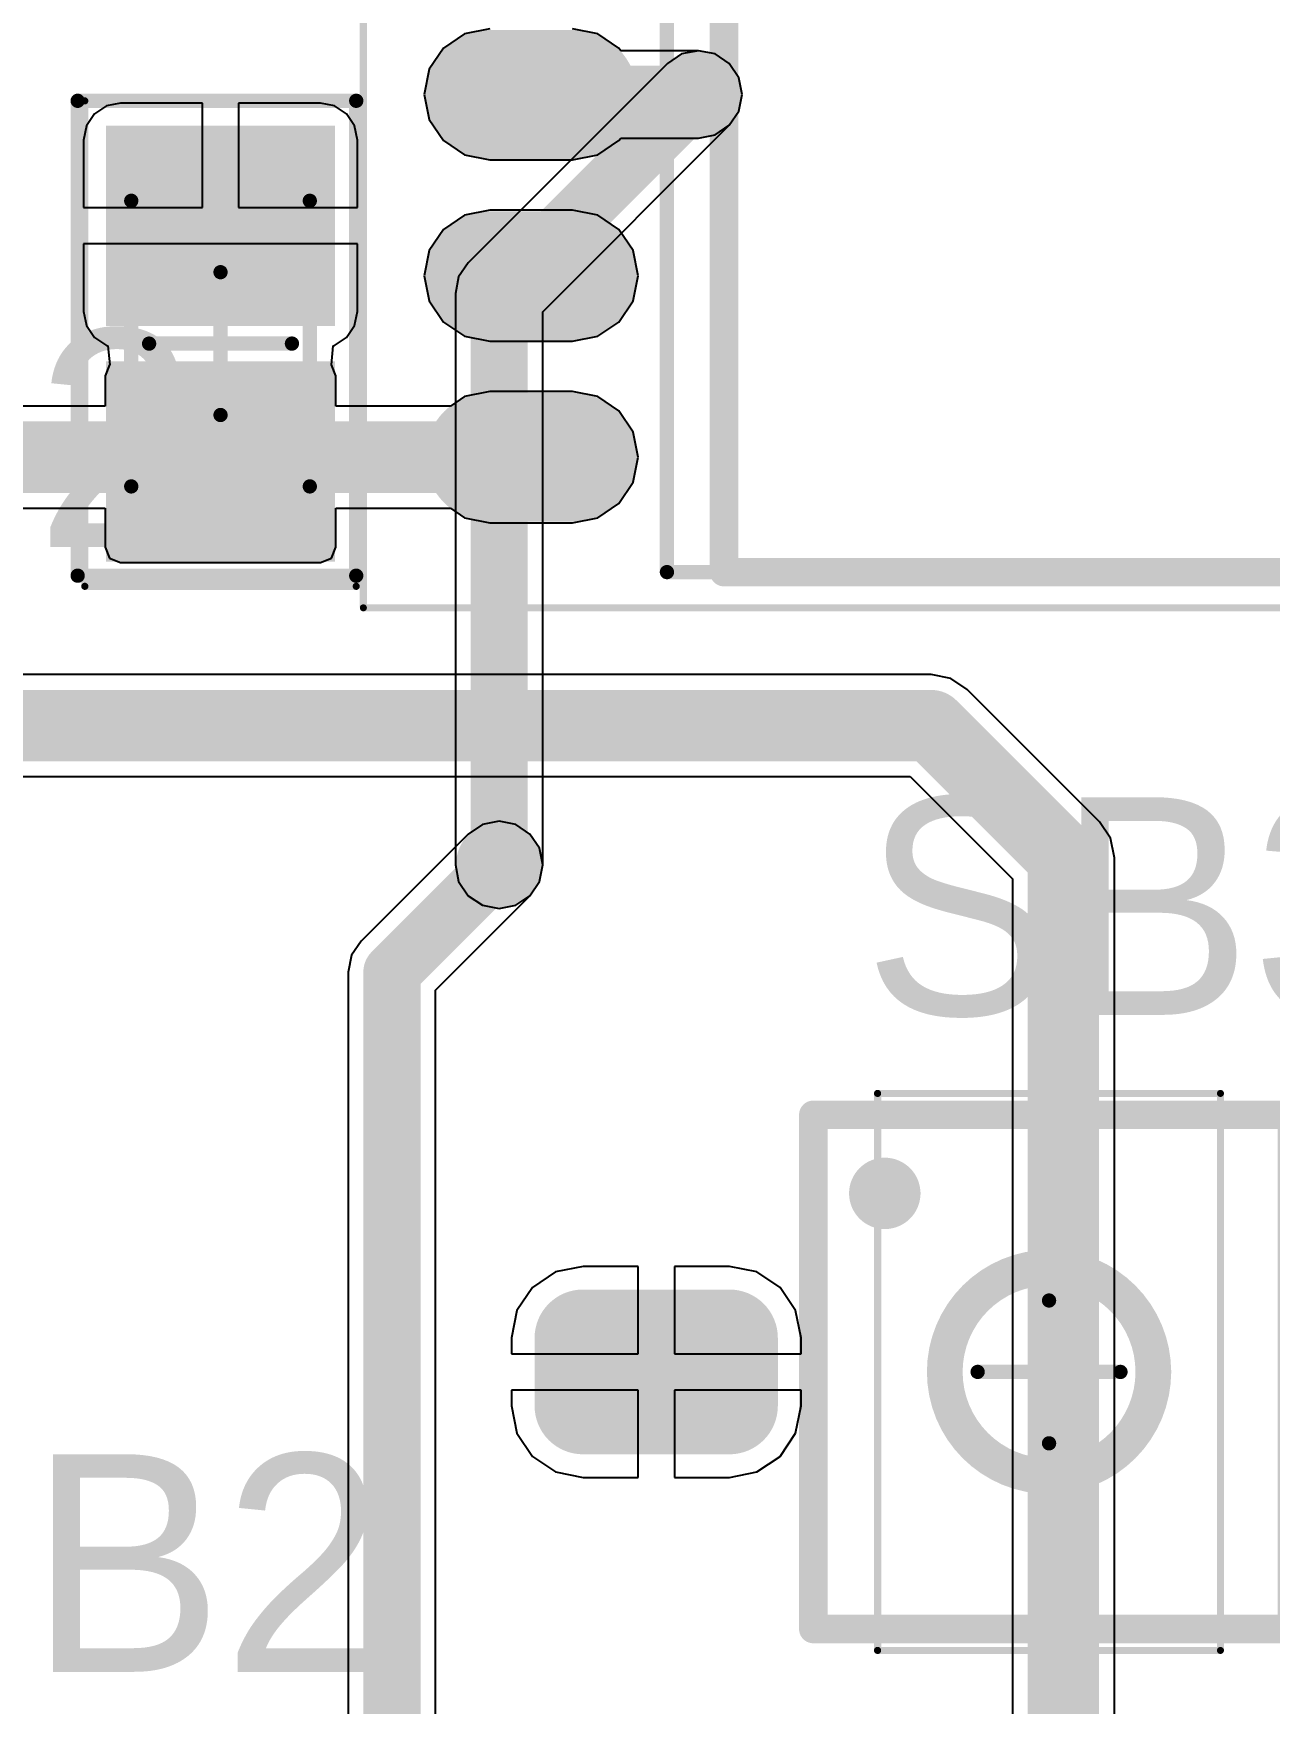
# Model space of a CAD drawing. Header units: millimetres. Extents: x 33 to 142, y 42 to 97.
# Drawn here: x 106.59 to 115.24, y 51.08 to 62.77 of the extents above; entities that cross this region are included whole.
import ezdxf

# ---------------------------------------------------------------- set-up
doc = ezdxf.new("R2010")
doc.units = ezdxf.units.MM
for name, color, linetype in [('BottomLayer', 5, 'Continuous'), ('BottomSolder', 6, 'Continuous'), ('Mechanical13', 56, 'Continuous'), ('Mechanical15', 56, 'Continuous'), ('MultiLayer', 9, 'Continuous'), ('TopLayer', 1, 'Continuous'), ('TopOverlay', 2, 'Continuous'), ('TopPaste', 8, 'Continuous'), ('TopSolder', 216, 'Continuous'), ('ViaHoleLayer', 16, 'Continuous')]:
    doc.layers.add(name, color=color, linetype=linetype)

# ---------------------------------------------------------------- blocks, each defined once
blk = doc.blocks.new('CD4044B_18')
at = {"layer": 'Mechanical13', "const_width": 0.1}
for points in [[(-3.8, 5.25), (-3.8, -5.25)], [(3.8, 5.25), (-3.8, 5.25)], [(3.8, 5.25), (3.8, -5.25)], [(3.8, -5.25), (-3.8, -5.25)]]:
    blk.add_lwpolyline(points, dxfattribs=at)
at = {"layer": 'Mechanical13'}
for points, const_width in [([(-3.825, 5.25, 1), (-3.775, 5.25, 1)], 0.05), ([(-3.825, 5.25, 1), (-3.775, 5.25, 1)], 0.05), ([(3.775, 5.25, 1), (3.825, 5.25, 1)], 0.05), ([(3.775, 5.25, 1), (3.825, 5.25, 1)], 0.05), ([(-2.4, 4.35, 1), (-3.4, 4.35, 1)], 0.1), ([(-3.425, 4.35, 1), (-3.375, 4.35, 1)], 0.05), ([(-2.425, 4.35, 1), (-2.375, 4.35, 1)], 0.05), ([(-3.825, -5.25, 1), (-3.775, -5.25, 1)], 0.05), ([(-3.825, -5.25, 1), (-3.775, -5.25, 1)], 0.05), ([(3.775, -5.25, 1), (3.825, -5.25, 1)], 0.05), ([(3.775, -5.25, 1), (3.825, -5.25, 1)], 0.05)]:
    blk.add_lwpolyline(points, format="xyb", close=True, dxfattribs=dict(at, const_width=const_width))
at = {"layer": 'Mechanical15'}
for points, const_width in [([(-5.925, 5.5), (-5.925, -5.5)], 0.05), ([(5.925, 5.5), (-5.925, 5.5)], 0.05), ([(5.925, 5.5), (5.925, -5.5)], 0.05), ([(0, 0.5), (0, -0.5)], 0.1), ([(0.5, 0), (-0.5, 0)], 0.1), ([(5.925, -5.5), (-5.925, -5.5)], 0.05)]:
    blk.add_lwpolyline(points, dxfattribs=dict(at, const_width=const_width))
for points, const_width in [([(-5.937, 5.5, 1), (-5.913, 5.5, 1)], 0.025), ([(-5.937, 5.5, 1), (-5.913, 5.5, 1)], 0.025), ([(5.913, 5.5, 1), (5.937, 5.5, 1)], 0.025), ([(5.913, 5.5, 1), (5.937, 5.5, 1)], 0.025), ([(-0.025, 0.5, 1), (0.025, 0.5, 1)], 0.05), ([(-0.525, 0, 1), (-0.475, 0, 1)], 0.05), ([(0.475, 0, 1), (0.525, 0, 1)], 0.05), ([(-0.025, -0.5, 1), (0.025, -0.5, 1)], 0.05), ([(-5.937, -5.5, 1), (-5.913, -5.5, 1)], 0.025), ([(-5.937, -5.5, 1), (-5.913, -5.5, 1)], 0.025), ([(5.913, -5.5, 1), (5.937, -5.5, 1)], 0.025), ([(5.913, -5.5, 1), (5.937, -5.5, 1)], 0.025)]:
    blk.add_lwpolyline(points, format="xyb", close=True, dxfattribs=dict(at, const_width=const_width))
at = {"layer": 'TopLayer', "const_width": 0.7}
for points in [[(-5.04, 4.445), (-4.46, 4.445)], [(4.46, 4.445), (5.04, 4.445)], [(-5.04, 3.175), (-4.46, 3.175)], [(4.46, 3.175), (5.04, 3.175)], [(-5.04, 1.905), (-4.46, 1.905)], [(4.46, 1.905), (5.04, 1.905)], [(-5.04, 0.635), (-4.46, 0.635)], [(4.46, 0.635), (5.04, 0.635)], [(-5.04, -0.635), (-4.46, -0.635)], [(4.46, -0.635), (5.04, -0.635)], [(-5.04, -1.905), (-4.46, -1.905)], [(4.46, -1.905), (5.04, -1.905)], [(-5.04, -3.175), (-4.46, -3.175)], [(4.46, -3.175), (5.04, -3.175)], [(-5.04, -4.445), (-4.46, -4.445)], [(4.46, -4.445), (5.04, -4.445)]]:
    blk.add_lwpolyline(points, dxfattribs=at)
at = {"layer": 'TopLayer', "const_width": 0.35}
for points in [[(-5.215, 4.445, 1), (-4.865, 4.445, 1)], [(-4.635, 4.445, 1), (-4.285, 4.445, 1)], [(4.285, 4.445, 1), (4.635, 4.445, 1)], [(4.865, 4.445, 1), (5.215, 4.445, 1)], [(-5.215, 3.175, 1), (-4.865, 3.175, 1)], [(-4.635, 3.175, 1), (-4.285, 3.175, 1)], [(4.285, 3.175, 1), (4.635, 3.175, 1)], [(4.865, 3.175, 1), (5.215, 3.175, 1)], [(-5.215, 1.905, 1), (-4.865, 1.905, 1)], [(-4.635, 1.905, 1), (-4.285, 1.905, 1)], [(4.285, 1.905, 1), (4.635, 1.905, 1)], [(4.865, 1.905, 1), (5.215, 1.905, 1)], [(-5.215, 0.635, 1), (-4.865, 0.635, 1)], [(-4.635, 0.635, 1), (-4.285, 0.635, 1)], [(4.285, 0.635, 1), (4.635, 0.635, 1)], [(4.865, 0.635, 1), (5.215, 0.635, 1)], [(-5.215, -0.635, 1), (-4.865, -0.635, 1)], [(-4.635, -0.635, 1), (-4.285, -0.635, 1)], [(4.285, -0.635, 1), (4.635, -0.635, 1)], [(4.865, -0.635, 1), (5.215, -0.635, 1)], [(-5.215, -1.905, 1), (-4.865, -1.905, 1)], [(-4.635, -1.905, 1), (-4.285, -1.905, 1)], [(4.285, -1.905, 1), (4.635, -1.905, 1)], [(4.865, -1.905, 1), (5.215, -1.905, 1)], [(-5.215, -3.175, 1), (-4.865, -3.175, 1)], [(-4.635, -3.175, 1), (-4.285, -3.175, 1)], [(4.285, -3.175, 1), (4.635, -3.175, 1)], [(4.865, -3.175, 1), (5.215, -3.175, 1)], [(-5.215, -4.445, 1), (-4.865, -4.445, 1)], [(-4.635, -4.445, 1), (-4.285, -4.445, 1)], [(4.285, -4.445, 1), (4.635, -4.445, 1)], [(4.865, -4.445, 1), (5.215, -4.445, 1)]]:
    blk.add_lwpolyline(points, format="xyb", close=True, dxfattribs=at)
at = {"layer": 'TopOverlay'}
for points, const_width in [([(-4.625, 5.345, 1), (-4.875, 5.345, 1)], 0.25), ([(-4.938, 5.345, 1), (-4.813, 5.345, 1)], 0.125), ([(-4.687, 5.345, 1), (-4.563, 5.345, 1)], 0.125), ([(-3.45, 5.25, 1), (-3.35, 5.25, 1)], 0.1), ([(-3.45, 5.25, 1), (-3.35, 5.25, 1)], 0.1), ([(3.35, 5.25, 1), (3.45, 5.25, 1)], 0.1), ([(3.35, 5.25, 1), (3.45, 5.25, 1)], 0.1), ([(-2.1, 4.25, 1), (-2.7, 4.25, 1)], 0.6), ([(-2.85, 4.25, 1), (-2.55, 4.25, 1)], 0.3), ([(-2.25, 4.25, 1), (-1.95, 4.25, 1)], 0.3), ([(-3.45, -5.25, 1), (-3.35, -5.25, 1)], 0.1), ([(-3.45, -5.25, 1), (-3.35, -5.25, 1)], 0.1), ([(3.35, -5.25, 1), (3.45, -5.25, 1)], 0.1), ([(3.35, -5.25, 1), (3.45, -5.25, 1)], 0.1)]:
    blk.add_lwpolyline(points, format="xyb", close=True, dxfattribs=dict(at, const_width=const_width))
at = {"layer": 'TopOverlay', "const_width": 0.2}
for points in [[(-3.4, 5.25), (-3.4, -5.25)], [(3.4, 5.25), (-3.4, 5.25)], [(3.4, 5.25), (3.4, -5.25)], [(3.4, -5.25), (-3.4, -5.25)]]:
    blk.add_lwpolyline(points, dxfattribs=at)
at = {"layer": 'TopPaste', "const_width": 0.7}
for points in [[(-5.04, 4.445), (-4.46, 4.445)], [(4.46, 4.445), (5.04, 4.445)], [(-5.04, 3.175), (-4.46, 3.175)], [(4.46, 3.175), (5.04, 3.175)], [(-5.04, 1.905), (-4.46, 1.905)], [(4.46, 1.905), (5.04, 1.905)], [(-5.04, 0.635), (-4.46, 0.635)], [(4.46, 0.635), (5.04, 0.635)], [(-5.04, -0.635), (-4.46, -0.635)], [(4.46, -0.635), (5.04, -0.635)], [(-5.04, -1.905), (-4.46, -1.905)], [(4.46, -1.905), (5.04, -1.905)], [(-5.04, -3.175), (-4.46, -3.175)], [(4.46, -3.175), (5.04, -3.175)], [(-5.04, -4.445), (-4.46, -4.445)], [(4.46, -4.445), (5.04, -4.445)]]:
    blk.add_lwpolyline(points, dxfattribs=at)
at = {"layer": 'TopPaste', "const_width": 0.35}
for points in [[(-5.215, 4.445, 1), (-4.865, 4.445, 1)], [(-4.635, 4.445, 1), (-4.285, 4.445, 1)], [(4.285, 4.445, 1), (4.635, 4.445, 1)], [(4.865, 4.445, 1), (5.215, 4.445, 1)], [(-5.215, 3.175, 1), (-4.865, 3.175, 1)], [(-4.635, 3.175, 1), (-4.285, 3.175, 1)], [(4.285, 3.175, 1), (4.635, 3.175, 1)], [(4.865, 3.175, 1), (5.215, 3.175, 1)], [(-5.215, 1.905, 1), (-4.865, 1.905, 1)], [(-4.635, 1.905, 1), (-4.285, 1.905, 1)], [(4.285, 1.905, 1), (4.635, 1.905, 1)], [(4.865, 1.905, 1), (5.215, 1.905, 1)], [(-5.215, 0.635, 1), (-4.865, 0.635, 1)], [(-4.635, 0.635, 1), (-4.285, 0.635, 1)], [(4.285, 0.635, 1), (4.635, 0.635, 1)], [(4.865, 0.635, 1), (5.215, 0.635, 1)], [(-5.215, -0.635, 1), (-4.865, -0.635, 1)], [(-4.635, -0.635, 1), (-4.285, -0.635, 1)], [(4.285, -0.635, 1), (4.635, -0.635, 1)], [(4.865, -0.635, 1), (5.215, -0.635, 1)], [(-5.215, -1.905, 1), (-4.865, -1.905, 1)], [(-4.635, -1.905, 1), (-4.285, -1.905, 1)], [(4.285, -1.905, 1), (4.635, -1.905, 1)], [(4.865, -1.905, 1), (5.215, -1.905, 1)], [(-5.215, -3.175, 1), (-4.865, -3.175, 1)], [(-4.635, -3.175, 1), (-4.285, -3.175, 1)], [(4.285, -3.175, 1), (4.635, -3.175, 1)], [(4.865, -3.175, 1), (5.215, -3.175, 1)], [(-5.215, -4.445, 1), (-4.865, -4.445, 1)], [(-4.635, -4.445, 1), (-4.285, -4.445, 1)], [(4.285, -4.445, 1), (4.635, -4.445, 1)], [(4.865, -4.445, 1), (5.215, -4.445, 1)]]:
    blk.add_lwpolyline(points, format="xyb", close=True, dxfattribs=at)
at = {"layer": 'TopSolder', "const_width": 0.903}
for points in [[(-5.04, 4.445), (-4.46, 4.445)], [(4.46, 4.445), (5.04, 4.445)], [(-5.04, 3.175), (-4.46, 3.175)], [(4.46, 3.175), (5.04, 3.175)], [(-5.04, 1.905), (-4.46, 1.905)], [(4.46, 1.905), (5.04, 1.905)], [(-5.04, 0.635), (-4.46, 0.635)], [(4.46, 0.635), (5.04, 0.635)], [(-5.04, -0.635), (-4.46, -0.635)], [(4.46, -0.635), (5.04, -0.635)], [(-5.04, -1.905), (-4.46, -1.905)], [(4.46, -1.905), (5.04, -1.905)], [(-5.04, -3.175), (-4.46, -3.175)], [(4.46, -3.175), (5.04, -3.175)], [(-5.04, -4.445), (-4.46, -4.445)], [(4.46, -4.445), (5.04, -4.445)]]:
    blk.add_lwpolyline(points, dxfattribs=at)
at = {"layer": 'TopSolder', "const_width": 0.452}
for points in [[(-5.266, 4.445, 1), (-4.814, 4.445, 1)], [(-4.686, 4.445, 1), (-4.234, 4.445, 1)], [(4.234, 4.445, 1), (4.686, 4.445, 1)], [(4.814, 4.445, 1), (5.266, 4.445, 1)], [(-5.266, 3.175, 1), (-4.814, 3.175, 1)], [(-4.686, 3.175, 1), (-4.234, 3.175, 1)], [(4.234, 3.175, 1), (4.686, 3.175, 1)], [(4.814, 3.175, 1), (5.266, 3.175, 1)], [(-5.266, 1.905, 1), (-4.814, 1.905, 1)], [(-4.686, 1.905, 1), (-4.234, 1.905, 1)], [(4.234, 1.905, 1), (4.686, 1.905, 1)], [(4.814, 1.905, 1), (5.266, 1.905, 1)], [(-5.266, 0.635, 1), (-4.814, 0.635, 1)], [(-4.686, 0.635, 1), (-4.234, 0.635, 1)], [(4.234, 0.635, 1), (4.686, 0.635, 1)], [(4.814, 0.635, 1), (5.266, 0.635, 1)], [(-5.266, -0.635, 1), (-4.814, -0.635, 1)], [(-4.686, -0.635, 1), (-4.234, -0.635, 1)], [(4.234, -0.635, 1), (4.686, -0.635, 1)], [(4.814, -0.635, 1), (5.266, -0.635, 1)], [(-5.266, -1.905, 1), (-4.814, -1.905, 1)], [(-4.686, -1.905, 1), (-4.234, -1.905, 1)], [(4.234, -1.905, 1), (4.686, -1.905, 1)], [(4.814, -1.905, 1), (5.266, -1.905, 1)], [(-5.266, -3.175, 1), (-4.814, -3.175, 1)], [(-4.686, -3.175, 1), (-4.234, -3.175, 1)], [(4.234, -3.175, 1), (4.686, -3.175, 1)], [(4.814, -3.175, 1), (5.266, -3.175, 1)], [(-5.266, -4.445, 1), (-4.814, -4.445, 1)], [(-4.686, -4.445, 1), (-4.234, -4.445, 1)], [(4.234, -4.445, 1), (4.686, -4.445, 1)], [(4.814, -4.445, 1), (5.266, -4.445, 1)]]:
    blk.add_lwpolyline(points, format="xyb", close=True, dxfattribs=at)
blk = doc.blocks.new('_________________________21__28')
at = {"layer": 'Mechanical15'}
for points, const_width in [([(-1.2, 1.95), (1.2, 1.95)], 0.05), ([(-1.2, -1.95), (-1.2, 1.95)], 0.05), ([(1.2, -1.95), (1.2, 1.95)], 0.05), ([(0, -0.5), (0, 0.5)], 0.1), ([(-0.5, 0), (0.5, 0)], 0.1), ([(-1.2, -1.95), (1.2, -1.95)], 0.05)]:
    blk.add_lwpolyline(points, dxfattribs=dict(at, const_width=const_width))
for points, const_width in [([(-1.213, 1.95, 1), (-1.188, 1.95, 1)], 0.025), ([(-1.213, 1.95, 1), (-1.188, 1.95, 1)], 0.025), ([(1.188, 1.95, 1), (1.212, 1.95, 1)], 0.025), ([(1.188, 1.95, 1), (1.212, 1.95, 1)], 0.025), ([(-0.025, 0.5, 1), (0.025, 0.5, 1)], 0.05), ([(-0.525, 0, 1), (-0.475, 0, 1)], 0.05), ([(0.475, 0, 1), (0.525, 0, 1)], 0.05), ([(-0.025, -0.5, 1), (0.025, -0.5, 1)], 0.05), ([(-1.213, -1.95, 1), (-1.188, -1.95, 1)], 0.025), ([(-1.213, -1.95, 1), (-1.188, -1.95, 1)], 0.025), ([(1.188, -1.95, 1), (1.212, -1.95, 1)], 0.025), ([(1.188, -1.95, 1), (1.212, -1.95, 1)], 0.025)]:
    blk.add_lwpolyline(points, format="xyb", close=True, dxfattribs=dict(at, const_width=const_width))
at = {"layer": 'TopLayer', "const_width": 0.238}
for points in [[(2.219, 1.188, 1), (2.456, 1.188, 1)], [(3.244, 1.188, 1), (3.481, 1.188, 1)], [(2.219, 0.713, 1), (2.456, 0.713, 1)], [(3.244, 0.713, 1), (3.481, 0.713, 1)], [(-3.381, 0.238, 1), (-3.144, 0.238, 1)], [(-2.356, 0.238, 1), (-2.119, 0.238, 1)], [(-2.356, -0.238, 1), (-2.119, -0.238, 1)], [(-3.381, -0.238, 1), (-3.144, -0.238, 1)], [(2.219, -0.613, 1), (2.456, -0.613, 1)], [(3.244, -0.613, 1), (3.481, -0.613, 1)], [(2.219, -1.088, 1), (2.456, -1.088, 1)], [(3.244, -1.088, 1), (3.481, -1.088, 1)]]:
    blk.add_lwpolyline(points, format="xyb", close=True, dxfattribs=at)
at = {"layer": 'TopLayer'}
for points in [[(3.362, 0.475), (3.362, 1.425), (2.338, 0.475), (2.338, 1.425)], [(3.6, 0.713), (3.6, 1.188), (2.1, 0.713), (2.1, 1.188)], [(-2.238, -0.475), (-2.238, 0.475), (-3.262, -0.475), (-3.262, 0.475)], [(-2, -0.238), (-2, 0.238), (-3.5, -0.238), (-3.5, 0.238)], [(3.362, -1.325), (3.362, -0.375), (2.338, -1.325), (2.338, -0.375)], [(3.6, -1.088), (3.6, -0.613), (2.1, -1.088), (2.1, -0.613)]]:
    blk.add_solid(points, dxfattribs=at)
at = {"layer": 'TopOverlay', "const_width": 0.2}
for points in [[(-1.65, 1.8), (1.7, 1.8)], [(-1.65, -1.8), (-1.65, 1.8)], [(1.7, -1.8), (1.7, 1.75)], [(-1.65, -1.8), (1.7, -1.8)]]:
    blk.add_lwpolyline(points, dxfattribs=at)
at = {"layer": 'TopOverlay'}
for points, const_width in [([(-1.7, 1.8, 1), (-1.6, 1.8, 1)], 0.1), ([(-1.7, 1.8, 1), (-1.6, 1.8, 1)], 0.1), ([(1.65, 1.8, 1), (1.75, 1.8, 1)], 0.1), ([(1.65, 1.75, 1), (1.75, 1.75, 1)], 0.1), ([(-1.025, 1.25, 1), (-1.275, 1.25, 1)], 0.25), ([(-1.338, 1.25, 1), (-1.213, 1.25, 1)], 0.125), ([(-1.088, 1.25, 1), (-0.962, 1.25, 1)], 0.125), ([(0.73, 0, 1), (-0.73, 0, 1)], 0.25), ([(-0.793, 0, 1), (-0.668, 0, 1)], 0.125), ([(0.668, 0, 1), (0.793, 0, 1)], 0.125), ([(-1.7, -1.8, 1), (-1.6, -1.8, 1)], 0.1), ([(-1.7, -1.8, 1), (-1.6, -1.8, 1)], 0.1), ([(1.65, -1.8, 1), (1.75, -1.8, 1)], 0.1), ([(1.65, -1.8, 1), (1.75, -1.8, 1)], 0.1)]:
    blk.add_lwpolyline(points, format="xyb", close=True, dxfattribs=dict(at, const_width=const_width))
at = {"layer": 'TopPaste', "const_width": 0.238}
for points in [[(2.219, 1.188, 1), (2.456, 1.188, 1)], [(3.244, 1.188, 1), (3.481, 1.188, 1)], [(2.219, 0.713, 1), (2.456, 0.713, 1)], [(3.244, 0.713, 1), (3.481, 0.713, 1)], [(-3.381, 0.238, 1), (-3.144, 0.238, 1)], [(-2.356, 0.238, 1), (-2.119, 0.238, 1)], [(-2.356, -0.238, 1), (-2.119, -0.238, 1)], [(-3.381, -0.238, 1), (-3.144, -0.238, 1)], [(2.219, -0.613, 1), (2.456, -0.613, 1)], [(3.244, -0.613, 1), (3.481, -0.613, 1)], [(2.219, -1.088, 1), (2.456, -1.088, 1)], [(3.244, -1.088, 1), (3.481, -1.088, 1)]]:
    blk.add_lwpolyline(points, format="xyb", close=True, dxfattribs=at)
at = {"layer": 'TopPaste'}
for points in [[(3.362, 0.475), (3.362, 1.425), (2.338, 0.475), (2.338, 1.425)], [(3.6, 0.713), (3.6, 1.188), (2.1, 0.713), (2.1, 1.188)], [(-2.238, -0.475), (-2.238, 0.475), (-3.262, -0.475), (-3.262, 0.475)], [(-2, -0.238), (-2, 0.238), (-3.5, -0.238), (-3.5, 0.238)], [(3.362, -1.325), (3.362, -0.375), (2.338, -1.325), (2.338, -0.375)], [(3.6, -1.088), (3.6, -0.613), (2.1, -1.088), (2.1, -0.613)]]:
    blk.add_solid(points, dxfattribs=at)
at = {"layer": 'TopSolder', "const_width": 0.339}
for points in [[(2.168, 1.188, 1), (2.507, 1.188, 1)], [(3.193, 1.188, 1), (3.532, 1.188, 1)], [(2.168, 0.713, 1), (2.507, 0.713, 1)], [(3.193, 0.713, 1), (3.532, 0.713, 1)], [(-3.432, 0.238, 1), (-3.093, 0.238, 1)], [(-2.407, 0.238, 1), (-2.068, 0.238, 1)], [(-3.432, -0.238, 1), (-3.093, -0.238, 1)], [(-2.407, -0.238, 1), (-2.068, -0.238, 1)], [(2.168, -0.613, 1), (2.507, -0.613, 1)], [(3.193, -0.613, 1), (3.532, -0.613, 1)], [(2.168, -1.088, 1), (2.507, -1.088, 1)], [(3.193, -1.088, 1), (3.532, -1.088, 1)]]:
    blk.add_lwpolyline(points, format="xyb", close=True, dxfattribs=at)
at = {"layer": 'TopSolder'}
for points in [[(3.362, 0.373), (3.362, 1.527), (2.338, 0.373), (2.338, 1.527)], [(3.702, 0.713), (3.702, 1.188), (1.998, 0.713), (1.998, 1.188)], [(-2.238, -0.577), (-2.238, 0.577), (-3.262, -0.577), (-3.262, 0.577)], [(-1.898, -0.238), (-1.898, 0.238), (-3.602, -0.238), (-3.602, 0.238)], [(3.362, -1.427), (3.362, -0.273), (2.338, -1.427), (2.338, -0.273)], [(3.702, -1.088), (3.702, -0.613), (1.998, -1.088), (1.998, -0.613)]]:
    blk.add_solid(points, dxfattribs=at)
blk = doc.blocks.new('______________0_1_____X7R_50__10__0805_59')
at = {"layer": 'Mechanical13', "const_width": 0.1}
for points in [[(1, 0.625), (-1, 0.625)], [(-1, -0.625), (-1, 0.625)], [(1, -0.625), (1, 0.625)], [(1, -0.625), (-1, -0.625)]]:
    blk.add_lwpolyline(points, dxfattribs=at)
at = {"layer": 'Mechanical13', "const_width": 0.05}
for points in [[(-1.025, 0.625, 1), (-0.975, 0.625, 1)], [(-1.025, 0.625, 1), (-0.975, 0.625, 1)], [(0.975, 0.625, 1), (1.025, 0.625, 1)], [(0.975, 0.625, 1), (1.025, 0.625, 1)], [(-1.025, -0.625, 1), (-0.975, -0.625, 1)], [(-1.025, -0.625, 1), (-0.975, -0.625, 1)], [(0.975, -0.625, 1), (1.025, -0.625, 1)], [(0.975, -0.625, 1), (1.025, -0.625, 1)]]:
    blk.add_lwpolyline(points, format="xyb", close=True, dxfattribs=at)
at = {"layer": 'Mechanical15'}
for points, const_width in [([(1.7, 0.95), (-1.7, 0.95)], 0.05), ([(-1.7, -0.95), (-1.7, 0.95)], 0.05), ([(1.7, -0.95), (1.7, 0.95)], 0.05), ([(0, -0.5), (0, 0.5)], 0.1), ([(0.5, 0), (-0.5, 0)], 0.1), ([(1.7, -0.95), (-1.7, -0.95)], 0.05)]:
    blk.add_lwpolyline(points, dxfattribs=dict(at, const_width=const_width))
for points, const_width in [([(-1.712, 0.95, 1), (-1.687, 0.95, 1)], 0.025), ([(-1.712, 0.95, 1), (-1.687, 0.95, 1)], 0.025), ([(1.687, 0.95, 1), (1.712, 0.95, 1)], 0.025), ([(1.687, 0.95, 1), (1.712, 0.95, 1)], 0.025), ([(-0.025, 0.5, 1), (0.025, 0.5, 1)], 0.05), ([(-0.525, 0, 1), (-0.475, 0, 1)], 0.05), ([(0.475, 0, 1), (0.525, 0, 1)], 0.05), ([(-0.025, -0.5, 1), (0.025, -0.5, 1)], 0.05), ([(-1.712, -0.95, 1), (-1.687, -0.95, 1)], 0.025), ([(-1.712, -0.95, 1), (-1.687, -0.95, 1)], 0.025), ([(1.687, -0.95, 1), (1.712, -0.95, 1)], 0.025), ([(1.687, -0.95, 1), (1.712, -0.95, 1)], 0.025)]:
    blk.add_lwpolyline(points, format="xyb", close=True, dxfattribs=dict(at, const_width=const_width))
at = {"layer": 'TopLayer'}
for points in [[(-0.225, -0.7), (-0.225, 0.7), (-1.425, -0.7), (-1.425, 0.7)], [(1.425, -0.7), (1.425, 0.7), (0.225, -0.7), (0.225, 0.7)]]:
    blk.add_solid(points, dxfattribs=at)
at = {"layer": 'TopPaste'}
for points in [[(-0.225, -0.7), (-0.225, 0.7), (-1.425, -0.7), (-1.425, 0.7)], [(1.425, -0.7), (1.425, 0.7), (0.225, -0.7), (0.225, 0.7)]]:
    blk.add_solid(points, dxfattribs=at)
at = {"layer": 'TopSolder'}
for points in [[(-0.123, -0.802), (-0.123, 0.802), (-1.527, -0.802), (-1.527, 0.802)], [(1.527, -0.802), (1.527, 0.802), (0.123, -0.802), (0.123, 0.802)]]:
    blk.add_solid(points, dxfattribs=at)

msp = doc.modelspace()

# ---------------------------------------------------------------- linework, layer by layer
at = {"layer": 'BottomLayer'}
for p, q in [((111.128, 62.628), (111.029, 62.561)), ((111.245, 62.651), (111.128, 62.628)), ((111.362, 62.628), (111.245, 62.651)), ((111.461, 62.561), (111.362, 62.628)), ((111.029, 62.561), (109.634, 61.166)), ((111.528, 62.462), (111.461, 62.561)), ((111.551, 62.345), (111.528, 62.462)), ((111.528, 62.228), (111.551, 62.345)), ((111.461, 62.129), (111.528, 62.228)), ((110.156, 60.823), (111.461, 62.129)), ((109.634, 61.166), (109.567, 61.067)), ((109.567, 61.067), (109.544, 60.95)), ((109.544, 60.95), (109.544, 60.95)), ((109.544, 60.95), (109.544, 56.95)), ((110.156, 56.95), (110.156, 60.823)), ((109.544, 56.95), (109.567, 56.833)), ((110.133, 56.833), (110.156, 56.95)), ((109.567, 56.833), (109.634, 56.734)), ((109.634, 56.734), (109.733, 56.667)), ((109.967, 56.667), (110.066, 56.734)), ((110.066, 56.734), (110.133, 56.833)), ((109.733, 56.667), (109.85, 56.644)), ((109.85, 56.644), (109.967, 56.667))]:
    msp.add_line(p, q, dxfattribs=at)
at = {"layer": 'BottomLayer', "const_width": 0.4}
for points in [[(109.85, 60.95), (111.245, 62.345)], [(109.85, 56.95), (109.85, 60.95)]]:
    msp.add_lwpolyline(points, dxfattribs=at)
at = {"layer": 'BottomLayer', "const_width": 0.2}
for points in [[(111.145, 62.345, 1), (111.345, 62.345, 1)], [(111.145, 62.345, 1), (111.345, 62.345, 1)], [(109.75, 60.95, 1), (109.95, 60.95, 1)], [(109.75, 60.95, 1), (109.95, 60.95, 1)], [(109.75, 56.95, 1), (109.95, 56.95, 1)], [(109.75, 56.95, 1), (109.95, 56.95, 1)]]:
    msp.add_lwpolyline(points, format="xyb", close=True, dxfattribs=at)
at = {"layer": 'BottomSolder', "const_width": 0.302}
for points in [[(111.094, 62.345, 1), (111.396, 62.345, 1)], [(109.699, 56.95, 1), (110.001, 56.95, 1)]]:
    msp.add_lwpolyline(points, format="xyb", close=True, dxfattribs=at)
at = {"layer": 'MultiLayer', "const_width": 0.2}
for points in [[(111.145, 62.345, 1), (111.345, 62.345, 1)], [(109.75, 56.95, 1), (109.95, 56.95, 1)]]:
    msp.add_lwpolyline(points, format="xyb", close=True, dxfattribs=at)
at = {"layer": 'TopLayer'}
for p, q in [((109.785, 62.804), (109.609, 62.769)), ((110.541, 62.769), (110.365, 62.804)), ((109.609, 62.769), (109.461, 62.669)), ((110.689, 62.669), (110.541, 62.769)), ((109.461, 62.669), (109.361, 62.521)), ((110.702, 62.651), (110.689, 62.669)), ((111.245, 62.651), (110.702, 62.651)), ((111.362, 62.628), (111.245, 62.651)), ((111.461, 62.561), (111.362, 62.628)), ((109.361, 62.521), (109.326, 62.345)), ((111.528, 62.462), (111.461, 62.561)), ((111.551, 62.345), (111.528, 62.462)), ((109.326, 62.345), (109.361, 62.169)), ((111.528, 62.228), (111.551, 62.345)), ((107.101, 62.264), (107.017, 62.208)), ((107.2, 62.284), (107.101, 62.264)), ((107.773, 62.284), (107.2, 62.284)), ((107.773, 61.552), (107.773, 62.284)), ((108.6, 62.284), (108.027, 62.284)), ((108.027, 62.284), (108.027, 61.552)), ((108.699, 62.264), (108.6, 62.284)), ((108.783, 62.208), (108.699, 62.264)), ((111.461, 62.129), (111.528, 62.228)), ((106.961, 62.124), (106.941, 62.025)), ((107.017, 62.208), (106.961, 62.124)), ((108.839, 62.124), (108.783, 62.208)), ((108.859, 62.025), (108.839, 62.124)), ((109.361, 62.169), (109.461, 62.021)), ((111.362, 62.062), (111.461, 62.129)), ((106.941, 62.025), (106.941, 61.552)), ((108.859, 61.552), (108.859, 62.025)), ((109.461, 62.021), (109.609, 61.921)), ((110.541, 61.921), (110.689, 62.021)), ((110.689, 62.021), (110.702, 62.039)), ((110.702, 62.039), (111.245, 62.039)), ((111.245, 62.039), (111.362, 62.062)), ((109.609, 61.921), (109.785, 61.886)), ((109.785, 61.886), (110.365, 61.886)), ((110.365, 61.886), (110.541, 61.921)), ((106.941, 61.552), (107.773, 61.552)), ((108.027, 61.552), (108.859, 61.552)), ((109.785, 61.534), (109.609, 61.499)), ((110.365, 61.534), (109.785, 61.534)), ((110.541, 61.499), (110.365, 61.534)), ((109.461, 61.399), (109.361, 61.251)), ((109.609, 61.499), (109.461, 61.399)), ((110.689, 61.399), (110.541, 61.499)), ((110.789, 61.251), (110.689, 61.399)), ((108.859, 61.298), (106.941, 61.298)), ((106.941, 61.298), (106.941, 60.825)), ((108.859, 60.825), (108.859, 61.298)), ((109.361, 61.251), (109.326, 61.075)), ((110.824, 61.075), (110.789, 61.251)), ((109.326, 61.075), (109.361, 60.899)), ((110.789, 60.899), (110.824, 61.075)), ((106.941, 60.825), (106.961, 60.726)), ((108.839, 60.726), (108.859, 60.825)), ((109.361, 60.899), (109.461, 60.751)), ((110.689, 60.751), (110.789, 60.899)), ((106.961, 60.726), (107.017, 60.642)), ((108.783, 60.642), (108.839, 60.726)), ((109.461, 60.751), (109.609, 60.651)), ((110.541, 60.651), (110.689, 60.751)), ((107.017, 60.642), (107.101, 60.586)), ((107.101, 60.586), (107.111, 60.584)), ((107.111, 60.584), (107.124, 60.452)), ((108.676, 60.452), (108.689, 60.584)), ((108.689, 60.584), (108.699, 60.586)), ((108.699, 60.586), (108.783, 60.642)), ((109.609, 60.651), (109.785, 60.616)), ((109.785, 60.616), (110.365, 60.616)), ((110.365, 60.616), (110.541, 60.651)), ((107.123, 60.452), (107.092, 60.375)), ((107.092, 60.375), (107.092, 60.162)), ((107.124, 60.452), (107.123, 60.452)), ((108.677, 60.452), (108.676, 60.452)), ((108.708, 60.375), (108.677, 60.452)), ((108.708, 60.162), (108.708, 60.375)), ((109.609, 60.229), (109.509, 60.162)), ((109.785, 60.264), (109.609, 60.229)), ((110.365, 60.264), (109.785, 60.264)), ((110.541, 60.229), (110.365, 60.264)), ((110.689, 60.129), (110.541, 60.229)), ((107.092, 60.162), (102.233, 60.162)), ((109.509, 60.162), (108.708, 60.162)), ((110.789, 59.981), (110.689, 60.129)), ((110.824, 59.805), (110.789, 59.981)), ((110.789, 59.629), (110.824, 59.805)), ((110.689, 59.481), (110.789, 59.629)), ((102.233, 59.448), (107.092, 59.448)), ((107.092, 59.448), (107.092, 59.175)), ((108.708, 59.175), (108.708, 59.448)), ((108.708, 59.448), (109.509, 59.448)), ((109.509, 59.448), (109.609, 59.381)), ((110.541, 59.381), (110.689, 59.481)), ((109.609, 59.381), (109.785, 59.346)), ((109.785, 59.346), (110.365, 59.346)), ((110.365, 59.346), (110.541, 59.381)), ((107.092, 59.175), (107.123, 59.098)), ((108.677, 59.098), (108.708, 59.175)), ((107.123, 59.098), (107.2, 59.067)), ((107.2, 59.067), (108.6, 59.067)), ((108.6, 59.067), (108.677, 59.098)), ((112.875, 58.282), (105.858, 58.282)), ((113.012, 58.255), (112.875, 58.282)), ((113.127, 58.177), (113.012, 58.255)), ((114.052, 57.252), (113.127, 58.177)), ((105.858, 57.568), (112.727, 57.568)), ((112.727, 57.568), (113.443, 56.852)), ((109.733, 57.233), (109.634, 57.166)), ((109.85, 57.256), (109.733, 57.233)), ((109.967, 57.233), (109.85, 57.256)), ((110.066, 57.166), (109.967, 57.233)), ((114.13, 57.137), (114.052, 57.252)), ((109.634, 57.166), (108.884, 56.416)), ((109.634, 57.166), (109.634, 57.166)), ((110.133, 57.067), (110.066, 57.166)), ((114.157, 57), (114.13, 57.137)), ((110.156, 56.95), (110.133, 57.067)), ((114.157, 48.682), (114.157, 57)), ((110.133, 56.833), (110.156, 56.95)), ((113.443, 56.852), (113.443, 48.682)), ((109.406, 56.073), (110.066, 56.734)), ((110.066, 56.734), (110.133, 56.833)), ((110.066, 56.734), (110.066, 56.734)), ((108.884, 56.416), (108.817, 56.317)), ((108.817, 56.317), (108.794, 56.2)), ((108.794, 56.2), (108.794, 56.2)), ((108.794, 56.2), (108.794, 50.432)), ((109.406, 50.432), (109.406, 56.073)), ((110.246, 54.1), (110.083, 53.992)), ((110.438, 54.139), (110.246, 54.1)), ((110.823, 54.139), (110.438, 54.139)), ((110.823, 53.527), (110.823, 54.139)), ((111.462, 54.139), (111.077, 54.139)), ((111.077, 54.139), (111.077, 53.527)), ((111.654, 54.1), (111.462, 54.139)), ((111.817, 53.992), (111.654, 54.1)), ((110.083, 53.992), (109.975, 53.829)), ((111.925, 53.829), (111.817, 53.992)), ((109.975, 53.829), (109.936, 53.638)), ((111.964, 53.638), (111.925, 53.829)), ((109.936, 53.638), (109.936, 53.527)), ((111.964, 53.527), (111.964, 53.638)), ((109.936, 53.527), (110.823, 53.527)), ((111.077, 53.527), (111.964, 53.527)), ((110.823, 53.273), (109.936, 53.273)), ((109.936, 53.273), (109.936, 53.162)), ((110.823, 52.661), (110.823, 53.273)), ((111.964, 53.273), (111.077, 53.273)), ((111.077, 53.273), (111.077, 52.661)), ((111.964, 53.162), (111.964, 53.273)), ((109.936, 53.162), (109.975, 52.971)), ((111.925, 52.971), (111.964, 53.162)), ((109.975, 52.971), (110.083, 52.808)), ((111.817, 52.808), (111.925, 52.971)), ((110.083, 52.808), (110.246, 52.7)), ((111.654, 52.7), (111.817, 52.808)), ((110.246, 52.7), (110.438, 52.661)), ((110.438, 52.661), (110.823, 52.661)), ((111.077, 52.661), (111.462, 52.661)), ((111.462, 52.661), (111.654, 52.7))]:
    msp.add_line(p, q, dxfattribs=at)
for points, const_width in [([(110.075, 62.345), (111.245, 62.345)], 0.4), ([(101.52, 59.805), (110.075, 59.805)], 0.5), ([(105.1, 57.925), (112.875, 57.925)], 0.5), ([(112.875, 57.925), (113.8, 57)], 0.5), ([(113.8, 48.325), (113.8, 57)], 0.5), ([(109.1, 56.2), (109.85, 56.95)], 0.4), ([(109.1, 49.8), (109.1, 56.2)], 0.4)]:
    msp.add_lwpolyline(points, dxfattribs=dict(at, const_width=const_width))
for points, const_width in [([(109.975, 62.345, 1), (110.175, 62.345, 1)], 0.2), ([(111.145, 62.345, 1), (111.345, 62.345, 1)], 0.2), ([(111.145, 62.345, 1), (111.345, 62.345, 1)], 0.2), ([(109.95, 59.805, 1), (110.2, 59.805, 1)], 0.25), ([(112.75, 57.925, 1), (113, 57.925, 1)], 0.25), ([(112.75, 57.925, 1), (113, 57.925, 1)], 0.25), ([(113.675, 57, 1), (113.925, 57, 1)], 0.25), ([(113.675, 57, 1), (113.925, 57, 1)], 0.25), ([(109.75, 56.95, 1), (109.95, 56.95, 1)], 0.2), ([(109.75, 56.95, 1), (109.95, 56.95, 1)], 0.2), ([(109, 56.2, 1), (109.2, 56.2, 1)], 0.2), ([(109, 56.2, 1), (109.2, 56.2, 1)], 0.2)]:
    msp.add_lwpolyline(points, format="xyb", close=True, dxfattribs=dict(at, const_width=const_width))
at = {"layer": 'TopOverlay', "const_width": 0.1}
for points in [[(106.9, 62.3), (108.85, 62.3)], [(106.9, 58.975), (106.9, 62.3)], [(108.85, 58.975), (108.85, 62.3)], [(106.9, 58.975), (108.85, 58.975)]]:
    msp.add_lwpolyline(points, dxfattribs=at)
at = {"layer": 'TopOverlay', "const_width": 0.05}
for points in [[(106.875, 62.3, 1), (106.925, 62.3, 1)], [(106.875, 62.3, 1), (106.925, 62.3, 1)], [(108.825, 62.3, 1), (108.875, 62.3, 1)], [(108.825, 62.3, 1), (108.875, 62.3, 1)], [(106.875, 58.975, 1), (106.925, 58.975, 1)], [(106.875, 58.975, 1), (106.925, 58.975, 1)], [(108.825, 58.975, 1), (108.875, 58.975, 1)], [(108.825, 58.975, 1), (108.875, 58.975, 1)]]:
    msp.add_lwpolyline(points, format="xyb", close=True, dxfattribs=at)
at = {"layer": 'TopSolder', "const_width": 0.302}
for points in [[(111.094, 62.345, 1), (111.396, 62.345, 1)], [(109.699, 56.95, 1), (110.001, 56.95, 1)]]:
    msp.add_lwpolyline(points, format="xyb", close=True, dxfattribs=at)
at = {"layer": 'ViaHoleLayer', "const_width": 0.1}
for points in [[(111.195, 62.345, 1), (111.295, 62.345, 1)], [(109.8, 56.95, 1), (109.9, 56.95, 1)]]:
    msp.add_lwpolyline(points, format="xyb", close=True, dxfattribs=at)

# ---------------------------------------------------------------- block references
for name, p, rotation in [('CD4044B_18', (114.825, 64.25), 180), ('______________0_1_____X7R_50__10__0805_59', (107.9, 60.6), 270), ('_________________________21__28', (113.7, 53.4), 360)]:
    msp.add_blockref(name, p, dxfattribs=dict(rotation=rotation))

# ---------------------------------------------------------------- texts
at = {"layer": 'TopOverlay'}
for s, p in [('R22', (104, 59.175)), ('SB3', (112.4, 55.9)), ('SB2', (105.2, 51.3))]:
    msp.add_text(s, height=1.524, dxfattribs=at).set_placement(p)

doc.saveas('drawing.dxf')
